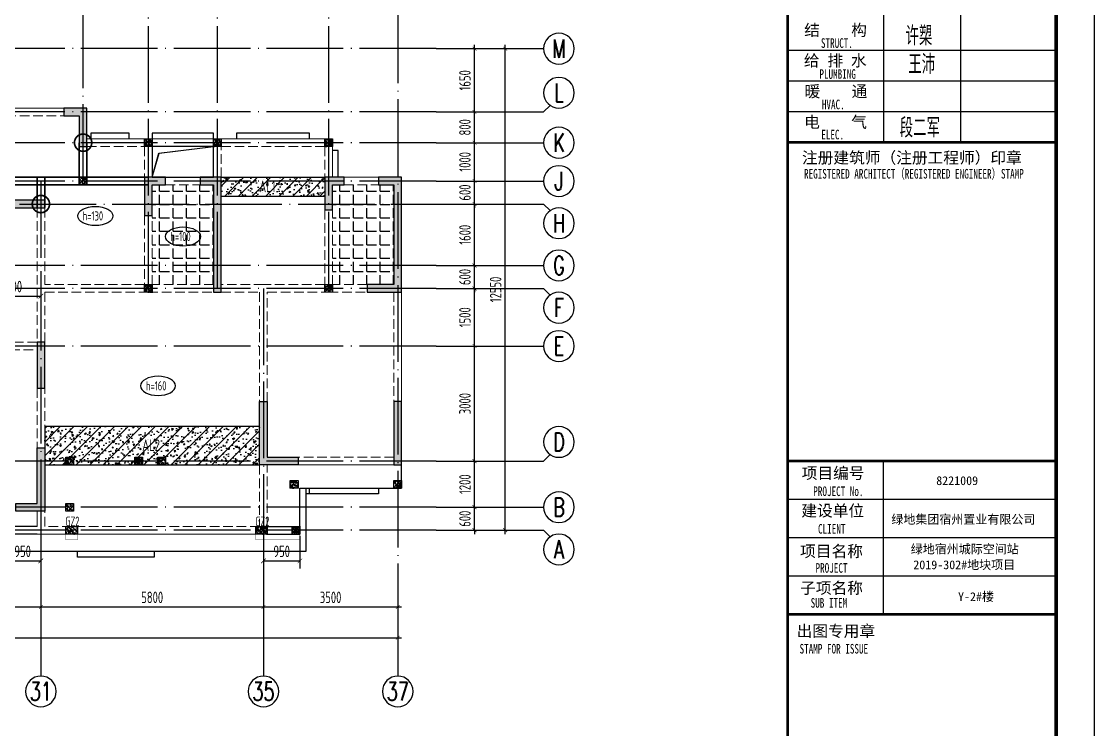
# Model space of a CAD drawing. Extents: x -461650 to 361314, y 245336 to 769729.
# Drawn here: x 28878 to 56842, y 567701 to 586154 of the extents above; entities that cross this region are included whole.
import ezdxf
from ezdxf.enums import TextEntityAlignment as Align

# ---------------------------------------------------------------- set-up
doc = ezdxf.new("R2010")
doc.units = 0
doc.header["$LTSCALE"] = 1000
doc.linetypes.add('DASH', pattern=[0.35, 0.25, -0.1])
doc.linetypes.add('DOTE', pattern=[2.42, 2, -0.2, 0.02, -0.2])
doc.layers.get('0').update_dxf_attribs({"linetype": 'CONTINUOUS'})
doc.layers.get('DEFPOINTS').update_dxf_attribs({"linetype": 'CONTINUOUS'})
for name, color, linetype, lineweight in [('+公共字体', 7, 'CONTINUOUS', 20), ('图框', 9, 'CONTINUOUS', 18), ('图签', 147, 'CONTINUOUS', 18)]:
    doc.layers.add(name, color=color, linetype=linetype, lineweight=lineweight)
for name, color, linetype in [('-TK', 7, 'CONTINUOUS'), ('A-AXIS', 1, 'CONTINUOUS'), ('A-DOTE', 10, 'DOTE'), ('AXIS_NUM', 7, 'CONTINUOUS'), ('BEAM', 4, 'DASH'), ('BEAM_CON', 4, 'CONTINUOUS'), ('ROOF', 183, 'CONTINUOUS'), ('S-B板填充', 251, 'CONTINUOUS'), ('S-B板标注', 3, 'CONTINUOUS'), ('S-B板边线', 2, 'CONTINUOUS'), ('S-C承台编号', 6, 'CONTINUOUS'), ('S-D洞口', 4, 'CONTINUOUS'), ('S-L主梁线', 4, 'DASH'), ('S-Q墙填充', 252, 'CONTINUOUS'), ('S-Q墙实线', 6, 'CONTINUOUS'), ('S-Q墙标注', 3, 'CONTINUOUS'), ('S-Y一般标注', 3, 'CONTINUOUS'), ('S-板正筋', 2, 'CONTINUOUS'), ('S-构造柱', 212, 'CONTINUOUS'), ('S-构造柱编号', 130, 'CONTINUOUS'), ('TEXT', 2, 'CONTINUOUS'), ('图签文字', 4, 'CONTINUOUS'), ('水平筋标注', 7, 'CONTINUOUS'), ('看线', 251, 'CONTINUOUS')]:
    doc.layers.add(name, color=color, linetype=linetype)
doc.layers.add('配箍校核', color=34, linetype='CONTINUOUS', plot=False)
doc.styles.add('TSSD_Axis', font='complex.shx', dxfattribs={"width": 0.7, "bigfont": 'hztxt.shx'})
doc.styles.add('TSSD_DIMENSION', font='Tssdeng.shx', dxfattribs={"width": 0.7, "bigfont": 'tssdchn.shx'})
doc.styles.add('TSSD_REIN', font='tssdeng.shx', dxfattribs={"width": 0.7, "height": 300, "bigfont": 'tssdchn.shx'})
doc.styles.add('宋体', font='', dxfattribs={"height": 50})
doc.styles.add('建筑图签-1', font='simhei.ttf', dxfattribs={"width": 0.7})
doc.styles.add('建筑图签-2', font='TXT.shx', dxfattribs={"width": 0.5, "bigfont": 'HZTXT.shx'})
doc.styles.add('结构文字', font='zstxt.shx', dxfattribs={"width": 0.7, "bigfont": 'zshz.shx'})
doc.styles.get('宋体').set_extended_font_data('SimSun')
doc.dimstyles.new('STRUCK', dxfattribs={"dimtxt": 400, "dimasz": 121, "dimexe": 200, "dimexo": 150, "dimgap": 115, "dimtad": 1, "dimdec": 0, "dimdsep": 46, "dimtxsty": '结构文字', "dimblk": 'ARCHTICK', "dimcen": 400, "dimclrd": 3, "dimclre": 3, "dimclrt": 7, "dimadec": 0, "dimazin": 0, "dimtfac": 1, "dimtdec": 0, "dimtix": 1, "dimtmove": 2, "dimatfit": 3, "dimldrblk": '_DIMX', "dimfxl": 0, "dimtolj": 1, "dimtzin": 0, "dimarcsym": 0})
doc.dimstyles.new('TSSD_100_100', dxfattribs={"dimtxt": 300, "dimasz": 100, "dimexe": 100, "dimexo": 250, "dimgap": 100, "dimtad": 1, "dimdec": 0, "dimzin": 0, "dimdsep": 46, "dimtxsty": 'TSSD_DIMENSION', "dimblk": 'ARCHTICK', "dimcen": 0, "dimdle": 100, "dimclrt": 7, "dimadec": 0, "dimazin": 0, "dimtfac": 1, "dimtdec": 0, "dimtix": 1, "dimtmove": 2, "dimatfit": 3, "dimldrblk": 'ARCHTICK', "dimfxl": 0, "dimtolj": 1, "dimtzin": 0, "dimarcsym": 0})

# ---------------------------------------------------------------- blocks, each defined once
blk = doc.blocks.new('ts_axno')
at = {"color": 0, "linetype": 'ByBlock', "lineweight": -2}
blk.add_circle((0, 0), 0.5, dxfattribs=at)
at = {"color": 0, "linetype": 'ByBlock', "lineweight": -2, "style": 'TSSD_Axis', "width": 0.7}
blk.add_attdef('A', text='', height=0.6, dxfattribs=at).set_placement((0, 0), align=Align.MIDDLE_CENTER)
blk = doc.blocks.new('_ArchTick')
at = {"color": 0, "linetype": 'ByBlock', "const_width": 0.15}
blk.add_lwpolyline([(-0.5, -0.5), (0.5, 0.5)], dxfattribs=at)
blk = doc.blocks.new('*D332')
at = {"layer": 'DEFPOINTS', "color": 0}
for p in [(45300, 3600), (51100, 3600), (51100, 2600)]:
    blk.add_point(p, dxfattribs=at)
at = {"layer": 'S-Y一般标注', "color": 0, "lineweight": -2}
for p, q in [((45300, 3350), (45300, 2500)), ((51100, 3350), (51100, 2500)), ((45200, 2600), (51200, 2600))]:
    blk.add_line(p, q, dxfattribs=at)
at = {"layer": 'S-Y一般标注', "color": 0, "lineweight": -2, "xscale": 100, "yscale": 100, "zscale": 100, "rotation": 180}
blk.add_blockref('_ArchTick', (45300, 2600), dxfattribs=at)
at = {"layer": 'S-Y一般标注', "color": 0, "lineweight": -2, "xscale": 100, "yscale": 100, "zscale": 100}
blk.add_blockref('_ArchTick', (51100, 2600), dxfattribs=at)
at = {"layer": 'S-Y一般标注', "color": 7, "insert": (48200, 2850), "char_height": 300, "attachment_point": 5, "style": 'TSSD_DIMENSION'}
blk.add_mtext('\\A1;5800', dxfattribs=at)
blk = doc.blocks.new('*D333')
at = {"layer": 'DEFPOINTS', "color": 0}
for p in [(51100, 3600), (54600, 3600), (54600, 2600)]:
    blk.add_point(p, dxfattribs=at)
at = {"layer": 'S-Y一般标注', "color": 0, "lineweight": -2}
for p, q in [((51100, 3350), (51100, 2500)), ((54600, 3350), (54600, 2500)), ((51000, 2600), (54700, 2600))]:
    blk.add_line(p, q, dxfattribs=at)
at = {"layer": 'S-Y一般标注', "color": 0, "lineweight": -2, "xscale": 100, "yscale": 100, "zscale": 100, "rotation": 180}
blk.add_blockref('_ArchTick', (51100, 2600), dxfattribs=at)
at = {"layer": 'S-Y一般标注', "color": 0, "lineweight": -2, "xscale": 100, "yscale": 100, "zscale": 100}
blk.add_blockref('_ArchTick', (54600, 2600), dxfattribs=at)
at = {"layer": 'S-Y一般标注', "color": 7, "insert": (52850, 2850), "char_height": 300, "attachment_point": 5, "style": 'TSSD_DIMENSION'}
blk.add_mtext('\\A1;3500', dxfattribs=at)
blk = doc.blocks.new('*D334')
at = {"layer": 'DEFPOINTS', "color": 0}
for p in [(4600, 3600), (54600, 3600), (54600, 1800)]:
    blk.add_point(p, dxfattribs=at)
at = {"layer": 'S-Y一般标注', "color": 0, "lineweight": -2}
for p, q in [((4600, 3350), (4600, 1700)), ((54600, 3350), (54600, 1700)), ((4500, 1800), (54700, 1800))]:
    blk.add_line(p, q, dxfattribs=at)
at = {"layer": 'S-Y一般标注', "color": 0, "lineweight": -2, "xscale": 100, "yscale": 100, "zscale": 100, "rotation": 180}
blk.add_blockref('_ArchTick', (4600, 1800), dxfattribs=at)
at = {"layer": 'S-Y一般标注', "color": 0, "lineweight": -2, "xscale": 100, "yscale": 100, "zscale": 100}
blk.add_blockref('_ArchTick', (54600, 1800), dxfattribs=at)
at = {"layer": 'S-Y一般标注', "color": 7, "insert": (29600, 2050), "char_height": 300, "attachment_point": 5, "style": 'TSSD_DIMENSION'}
blk.add_mtext('\\A1;50000', dxfattribs=at)
blk = doc.blocks.new('*D339')
at = {"layer": 'DEFPOINTS', "color": 0}
for p in [(55600, 5200), (56600, 5200), (55600, 4600)]:
    blk.add_point(p, dxfattribs=at)
at = {"layer": 'S-Y一般标注', "color": 0, "lineweight": -2}
for p, q in [((55850, 5200), (56700, 5200)), ((56600, 5200), (56600, 5300)), ((56600, 4600), (56600, 5200)), ((55850, 4600), (56700, 4600)), ((56600, 4600), (56600, 4500))]:
    blk.add_line(p, q, dxfattribs=at)
at = {"layer": 'S-Y一般标注', "color": 0, "lineweight": -2, "xscale": 100, "yscale": 100, "zscale": 100}
for p, rotation in [((56600, 5200), 270), ((56600, 4600), 90)]:
    blk.add_blockref('_ArchTick', p, dxfattribs=dict(at, rotation=rotation))
at = {"layer": 'S-Y一般标注', "color": 7, "insert": (56350, 4900), "char_height": 300, "attachment_point": 5, "rotation": 90, "style": 'TSSD_DIMENSION'}
blk.add_mtext('\\A1;600', dxfattribs=at)
blk = doc.blocks.new('*D340')
at = {"layer": 'DEFPOINTS', "color": 0}
for p in [(55600, 10900), (56600, 10900), (55600, 9400)]:
    blk.add_point(p, dxfattribs=at)
at = {"layer": 'S-Y一般标注', "color": 0, "lineweight": -2}
for p, q in [((56600, 9300), (56600, 11000)), ((55850, 10900), (56700, 10900)), ((55850, 9400), (56700, 9400))]:
    blk.add_line(p, q, dxfattribs=at)
at = {"layer": 'S-Y一般标注', "color": 0, "lineweight": -2, "xscale": 100, "yscale": 100, "zscale": 100}
for p, rotation in [((56600, 10900), 90), ((56600, 9400), 270)]:
    blk.add_blockref('_ArchTick', p, dxfattribs=dict(at, rotation=rotation))
at = {"layer": 'S-Y一般标注', "color": 7, "insert": (56350, 10150), "char_height": 300, "attachment_point": 5, "rotation": 90, "style": 'TSSD_DIMENSION'}
blk.add_mtext('\\A1;1500', dxfattribs=at)
blk = doc.blocks.new('*D341')
at = {"layer": 'DEFPOINTS', "color": 0}
for p in [(55600, 11500), (56600, 11500), (55600, 10900)]:
    blk.add_point(p, dxfattribs=at)
at = {"layer": 'S-Y一般标注', "color": 0, "lineweight": -2}
for p, q in [((55850, 11500), (56700, 11500)), ((56600, 11500), (56600, 11600)), ((56600, 10900), (56600, 11500)), ((55850, 10900), (56700, 10900)), ((56600, 10900), (56600, 10800))]:
    blk.add_line(p, q, dxfattribs=at)
at = {"layer": 'S-Y一般标注', "color": 0, "lineweight": -2, "xscale": 100, "yscale": 100, "zscale": 100}
for p, rotation in [((56600, 11500), 270), ((56600, 10900), 90)]:
    blk.add_blockref('_ArchTick', p, dxfattribs=dict(at, rotation=rotation))
at = {"layer": 'S-Y一般标注', "color": 7, "insert": (56350, 11200), "char_height": 300, "attachment_point": 5, "rotation": 90, "style": 'TSSD_DIMENSION'}
blk.add_mtext('\\A1;600', dxfattribs=at)
blk = doc.blocks.new('*D342')
at = {"layer": 'DEFPOINTS', "color": 0}
for p in [(55600, 13100), (56600, 13100), (55600, 11500)]:
    blk.add_point(p, dxfattribs=at)
at = {"layer": 'S-Y一般标注', "color": 0, "lineweight": -2}
for p, q in [((56600, 11400), (56600, 13200)), ((55850, 13100), (56700, 13100)), ((55850, 11500), (56700, 11500))]:
    blk.add_line(p, q, dxfattribs=at)
at = {"layer": 'S-Y一般标注', "color": 0, "lineweight": -2, "xscale": 100, "yscale": 100, "zscale": 100}
for p, rotation in [((56600, 13100), 90), ((56600, 11500), 270)]:
    blk.add_blockref('_ArchTick', p, dxfattribs=dict(at, rotation=rotation))
at = {"layer": 'S-Y一般标注', "color": 7, "insert": (56350, 12300), "char_height": 300, "attachment_point": 5, "rotation": 90, "style": 'TSSD_DIMENSION'}
blk.add_mtext('\\A1;1600', dxfattribs=at)
blk = doc.blocks.new('*D343')
at = {"layer": 'DEFPOINTS', "color": 0}
for p in [(55600, 13700), (56600, 13700), (55600, 13100)]:
    blk.add_point(p, dxfattribs=at)
at = {"layer": 'S-Y一般标注', "color": 0, "lineweight": -2}
for p, q in [((56600, 13700), (56600, 13800)), ((55850, 13700), (56700, 13700)), ((56600, 13100), (56600, 13700)), ((55850, 13100), (56700, 13100)), ((56600, 13100), (56600, 13000))]:
    blk.add_line(p, q, dxfattribs=at)
at = {"layer": 'S-Y一般标注', "color": 0, "lineweight": -2, "xscale": 100, "yscale": 100, "zscale": 100}
for p, rotation in [((56600, 13700), 270), ((56600, 13100), 90)]:
    blk.add_blockref('_ArchTick', p, dxfattribs=dict(at, rotation=rotation))
at = {"layer": 'S-Y一般标注', "color": 7, "insert": (56350, 13400), "char_height": 300, "attachment_point": 5, "rotation": 90, "style": 'TSSD_DIMENSION'}
blk.add_mtext('\\A1;600', dxfattribs=at)
blk = doc.blocks.new('*D344')
at = {"layer": 'DEFPOINTS', "color": 0}
for p in [(55600, 14700), (56600, 14700), (55600, 13700)]:
    blk.add_point(p, dxfattribs=at)
at = {"layer": 'S-Y一般标注', "color": 0, "lineweight": -2}
for p, q in [((55850, 14700), (56700, 14700)), ((56600, 13600), (56600, 14800)), ((55850, 13700), (56700, 13700))]:
    blk.add_line(p, q, dxfattribs=at)
at = {"layer": 'S-Y一般标注', "color": 0, "lineweight": -2, "xscale": 100, "yscale": 100, "zscale": 100}
for p, rotation in [((56600, 14700), 90), ((56600, 13700), 270)]:
    blk.add_blockref('_ArchTick', p, dxfattribs=dict(at, rotation=rotation))
at = {"layer": 'S-Y一般标注', "color": 7, "insert": (56350, 14200), "char_height": 300, "attachment_point": 5, "rotation": 90, "style": 'TSSD_DIMENSION'}
blk.add_mtext('\\A1;1000', dxfattribs=at)
blk = doc.blocks.new('*D345')
at = {"layer": 'DEFPOINTS', "color": 0}
for p in [(55600, 17150), (57400, 17150), (55600, 4600)]:
    blk.add_point(p, dxfattribs=at)
at = {"layer": 'S-Y一般标注', "color": 0, "lineweight": -2}
for p, q in [((55850, 17150), (57500, 17150)), ((57400, 4500), (57400, 17250)), ((55850, 4600), (57500, 4600))]:
    blk.add_line(p, q, dxfattribs=at)
at = {"layer": 'S-Y一般标注', "color": 0, "lineweight": -2, "xscale": 100, "yscale": 100, "zscale": 100}
for p, rotation in [((57400, 17150), 90), ((57400, 4600), 270)]:
    blk.add_blockref('_ArchTick', p, dxfattribs=dict(at, rotation=rotation))
at = {"layer": 'S-Y一般标注', "color": 7, "insert": (57150, 10875), "char_height": 300, "attachment_point": 5, "rotation": 90, "style": 'TSSD_DIMENSION'}
blk.add_mtext('\\A1;12550', dxfattribs=at)
blk = doc.blocks.new('*D346')
at = {"layer": 'DEFPOINTS', "color": 0}
for p in [(55600, 15500), (56600, 15500), (55600, 14700)]:
    blk.add_point(p, dxfattribs=at)
at = {"layer": 'S-Y一般标注', "color": 0, "lineweight": -2}
for p, q in [((55850, 15500), (56700, 15500)), ((56600, 14600), (56600, 15600)), ((55850, 14700), (56700, 14700))]:
    blk.add_line(p, q, dxfattribs=at)
at = {"layer": 'S-Y一般标注', "color": 0, "lineweight": -2, "xscale": 100, "yscale": 100, "zscale": 100}
for p, rotation in [((56600, 15500), 90), ((56600, 14700), 270)]:
    blk.add_blockref('_ArchTick', p, dxfattribs=dict(at, rotation=rotation))
at = {"layer": 'S-Y一般标注', "color": 7, "insert": (56350, 15100), "char_height": 300, "attachment_point": 5, "rotation": 90, "style": 'TSSD_DIMENSION'}
blk.add_mtext('\\A1;800', dxfattribs=at)
blk = doc.blocks.new('*D347')
at = {"layer": 'DEFPOINTS', "color": 0}
for p in [(55600, 6400), (56600, 6400), (55600, 5200)]:
    blk.add_point(p, dxfattribs=at)
at = {"layer": 'S-Y一般标注', "color": 0, "lineweight": -2}
for p, q in [((56600, 5100), (56600, 6500)), ((55850, 6400), (56700, 6400)), ((55850, 5200), (56700, 5200))]:
    blk.add_line(p, q, dxfattribs=at)
at = {"layer": 'S-Y一般标注', "color": 0, "lineweight": -2, "xscale": 100, "yscale": 100, "zscale": 100}
for p, rotation in [((56600, 6400), 90), ((56600, 5200), 270)]:
    blk.add_blockref('_ArchTick', p, dxfattribs=dict(at, rotation=rotation))
at = {"layer": 'S-Y一般标注', "color": 7, "insert": (56350, 5800), "char_height": 300, "attachment_point": 5, "rotation": 90, "style": 'TSSD_DIMENSION'}
blk.add_mtext('\\A1;1200', dxfattribs=at)
blk = doc.blocks.new('*D348')
at = {"layer": 'DEFPOINTS', "color": 0}
for p in [(55600, 9400), (56600, 9400), (55600, 6400)]:
    blk.add_point(p, dxfattribs=at)
at = {"layer": 'S-Y一般标注', "color": 0, "lineweight": -2}
for p, q in [((55850, 9400), (56700, 9400)), ((56600, 6300), (56600, 9500)), ((55850, 6400), (56700, 6400))]:
    blk.add_line(p, q, dxfattribs=at)
at = {"layer": 'S-Y一般标注', "color": 0, "lineweight": -2, "xscale": 100, "yscale": 100, "zscale": 100}
for p, rotation in [((56600, 9400), 90), ((56600, 6400), 270)]:
    blk.add_blockref('_ArchTick', p, dxfattribs=dict(at, rotation=rotation))
at = {"layer": 'S-Y一般标注', "color": 7, "insert": (56350, 7900), "char_height": 300, "attachment_point": 5, "rotation": 90, "style": 'TSSD_DIMENSION'}
blk.add_mtext('\\A1;3000', dxfattribs=at)
blk = doc.blocks.new('*D349')
at = {"layer": 'DEFPOINTS', "color": 0}
for p in [(55600, 17150), (56600, 17150), (55600, 15500)]:
    blk.add_point(p, dxfattribs=at)
at = {"layer": 'S-Y一般标注', "color": 0, "lineweight": -2}
for p, q in [((55850, 17150), (56700, 17150)), ((56600, 15400), (56600, 17250)), ((55850, 15500), (56700, 15500))]:
    blk.add_line(p, q, dxfattribs=at)
at = {"layer": 'S-Y一般标注', "color": 0, "lineweight": -2, "xscale": 100, "yscale": 100, "zscale": 100}
for p, rotation in [((56600, 17150), 90), ((56600, 15500), 270)]:
    blk.add_blockref('_ArchTick', p, dxfattribs=dict(at, rotation=rotation))
at = {"layer": 'S-Y一般标注', "color": 7, "insert": (56350, 16325), "char_height": 300, "attachment_point": 5, "rotation": 90, "style": 'TSSD_DIMENSION'}
blk.add_mtext('\\A1;1650', dxfattribs=at)
blk = doc.blocks.new('*D352')
at = {"layer": 'DEFPOINTS', "color": 0}
for p in [(43350, 3600), (45300, 3600), (45300, 2600)]:
    blk.add_point(p, dxfattribs=at)
at = {"layer": 'S-Y一般标注', "color": 0, "lineweight": -2}
for p, q in [((43350, 3350), (43350, 2500)), ((45300, 3350), (45300, 2500)), ((43250, 2600), (45400, 2600))]:
    blk.add_line(p, q, dxfattribs=at)
at = {"layer": 'S-Y一般标注', "color": 0, "lineweight": -2, "xscale": 100, "yscale": 100, "zscale": 100, "rotation": 180}
blk.add_blockref('_ArchTick', (43350, 2600), dxfattribs=at)
at = {"layer": 'S-Y一般标注', "color": 0, "lineweight": -2, "xscale": 100, "yscale": 100, "zscale": 100}
blk.add_blockref('_ArchTick', (45300, 2600), dxfattribs=at)
at = {"layer": 'S-Y一般标注', "color": 7, "insert": (44325, 2850), "char_height": 300, "attachment_point": 5, "style": 'TSSD_DIMENSION'}
blk.add_mtext('\\A1;1950', dxfattribs=at)
blk = doc.blocks.new('20210729.03501652')
at = {"color": 30, "const_width": 8}
for points in [[(41150, 600), (41150, 450), (40850, 450), (40850, 600)], [(46950, 600), (46950, 450), (45800, 450), (45800, 600)]]:
    blk.add_lwpolyline(points, dxfattribs=at)
at = {"layer": '看线', "color": 202, "ltscale": 0.5}
for points in [[(42500, 10900), (42500, 11050), (41500, 11050), (41500, 10900)], [(44700, 10900), (44700, 11050), (43100, 11050), (43100, 10900)], [(47200, 10900), (47200, 11050), (45300, 11050), (45300, 10900)], [(47950, 9900), (47950, 10600), (47800, 10600)], [(49000, 1800), (49000, 1650), (47100, 1650)], [(49000, 1800), (49000, 1650), (47200, 1650), (47200, 1800)], [(43150, 150), (43150, 0), (41150, 0), (41150, 150)]]:
    blk.add_lwpolyline(points, dxfattribs=at)
at = {"layer": '看线', "color": 201}
blk.add_lwpolyline([(47100, 1800), (47100, 150), (26900, 150), (26900, 1650), (24500, 1650)], dxfattribs=at)
blk = doc.blocks.new('20210729.04150611')
at = {"layer": 'S-B板边线'}
for points in [[(15045, -31892), (15045, -31893), (15895, -31893), (15895, -30693), (18545, -30693), (18545, -30093)], [(9045, -31892), (9045, -31892), (2845, -31892)]]:
    blk.add_lwpolyline(points, dxfattribs=at)
blk = doc.blocks.new('20210803.22403995')
at = {"layer": '+公共字体', "color": 2, "const_width": 45}
for points in [[(-822438, -168387, 1), (-822438, -167937, 1), (-822438, -168387, -1)], [(-823538, -169986, 1), (-823538, -169536, 1), (-823538, -169986, -1)]]:
    blk.add_lwpolyline(points, format="xyb", dxfattribs=at)
blk = doc.blocks.new('20210807.15312791')
at = {"layer": 'S-Q墙填充'}
h = blk.add_hatch(color=252, dxfattribs=at)
h.dxf.hatch_style = 1
h.paths.add_polyline_path([(102916, 67940), (102316, 67940), (102316, 67740), (102716, 67740), (102716, 66940), (102916, 66940)])
h = blk.add_hatch(color=252, dxfattribs=at)
h.dxf.hatch_style = 1
h.paths.add_polyline_path([(104416, 66140), (104416, 65140), (104616, 65140), (104616, 65940), (104966, 65940), (104966, 66140)])
h = blk.add_hatch(color=252, dxfattribs=at)
h.dxf.hatch_style = 1
h.paths.add_polyline_path([(106416, 66140), (105866, 66140), (105866, 65940), (106216, 65940), (106216, 63140), (106416, 63140)])
h = blk.add_hatch(color=252, dxfattribs=at)
h.dxf.hatch_style = 1
h.paths.add_polyline_path([(109116, 66140), (109116, 65290), (109316, 65290), (109316, 65940), (109616, 65940), (109616, 66140)])
h = blk.add_hatch(color=252, dxfattribs=at)
h.dxf.hatch_style = 1
h.paths.add_polyline_path([(110916, 63340), (110216, 63340), (110216, 63140), (111116, 63140), (111116, 66140), (110516, 66140), (110516, 65940), (110916, 65940)])
h = blk.add_hatch(color=252, dxfattribs=at)
h.dxf.hatch_style = 1
h.paths.add_polyline_path([(100016, 65540), (100016, 65840), (99816, 65840), (99816, 65340), (100216, 65340), (101816, 65340), (101816, 65540), (100216, 65540)])
h = blk.add_hatch(color=252, dxfattribs=at)
h.dxf.hatch_style = 1
h.paths.add_polyline_path([(101816, 60640), (101816, 61840), (101616, 61840), (101616, 60640)])
h = blk.add_hatch(color=252, dxfattribs=at)
h.dxf.hatch_style = 1
h.paths.add_polyline_path([(107416, 60290), (107616, 60290), (107616, 58840), (108316, 58840), (108416, 58840), (108416, 58640), (108316, 58640), (107416, 58640)])
h = blk.add_hatch(color=252, dxfattribs=at)
h.dxf.hatch_style = 1
h.paths.add_polyline_path([(111116, 58640), (111116, 60290), (110916, 60290), (110916, 58640)])
h = blk.add_hatch(color=252, dxfattribs=at)
h.dxf.hatch_style = 1
h.paths.add_polyline_path([(101816, 57440), (101066, 57440), (101066, 57640), (101616, 57640), (101616, 58740), (101616, 59090), (101816, 59090), (101816, 58740)])
at = {"layer": 'BEAM_CON'}
for p, q in [((101616, 57040), (100766, 57040)), ((101616, 56840), (100766, 56840)), ((107616, 57040), (108466, 57040)), ((107616, 56840), (108466, 56840)), ((108466, 57040), (108466, 56840))]:
    blk.add_line(p, q, dxfattribs=at)
at = {"layer": 'S-D洞口', "color": 5}
blk.add_lwpolyline([(104616, 66140), (106216, 66140), (106216, 66940), (104616, 66940), (104616, 66140), (104793, 66762), (106216, 66940)], dxfattribs=at)
at = {"layer": 'S-L主梁线', "linetype": 'DASH', "lineweight": 18}
for p, q in [((100815, 67740), (102316, 67740)), ((102916, 66940), (104416, 66940)), ((104416, 66940), (104416, 66140)), ((106416, 66940), (109116, 66940)), ((106416, 66140), (106416, 66940)), ((109116, 66940), (109116, 66140)), ((104966, 65940), (105866, 65940)), ((109616, 65940), (110516, 65940)), ((101616, 65340), (101616, 63240)), ((101816, 63340), (101816, 65340)), ((109116, 65290), (109116, 63340)), ((109316, 63340), (109316, 65290)), ((104416, 65140), (104416, 63340)), ((104616, 63340), (104616, 65140)), ((101616, 63240), (101616, 61840)), ((104416, 63340), (101816, 63340)), ((106216, 63340), (104616, 63340)), ((107516, 63340), (106416, 63340)), ((109116, 63340), (107516, 63340)), ((110216, 63340), (109316, 63340)), ((101816, 63140), (104516, 63140)), ((101816, 61840), (101816, 63140)), ((104516, 63140), (106216, 63140)), ((106416, 63140), (107416, 63140)), ((107416, 63140), (107416, 60290)), ((107616, 63140), (109216, 63140)), ((107616, 60290), (107616, 63140)), ((109216, 63140), (110216, 63140)), ((110916, 63140), (110916, 60290)), ((101616, 61840), (99866, 61840)), ((99866, 61640), (101616, 61640)), ((101616, 60640), (101616, 59090)), ((101816, 59090), (101816, 60640)), ((110916, 58840), (108416, 58840)), ((107416, 58640), (107416, 57040)), ((107616, 57040), (107616, 58640)), ((101816, 57040), (101816, 57440)), ((107416, 57040), (101816, 57040))]:
    blk.add_line(p, q, dxfattribs=at)
at = {"layer": 'S-L主梁线', "linetype": 'ByBlock', "lineweight": 18}
for p, q in [((102316, 67940), (100816, 67940)), ((104516, 67140), (102916, 67140)), ((106316, 67140), (104516, 67140)), ((109316, 67140), (106316, 67140)), ((109316, 66140), (109316, 67140)), ((104616, 66940), (106216, 66940)), ((104616, 66140), (104616, 66940)), ((106216, 66940), (106216, 66140)), ((105866, 66140), (104966, 66140)), ((110516, 66140), (109616, 66140)), ((111116, 60290), (111116, 63140)), ((108416, 58640), (110916, 58640)), ((101616, 57440), (101616, 57040)), ((101616, 56840), (107616, 56840))]:
    blk.add_line(p, q, dxfattribs=at)
at = {"layer": 'S-Q墙实线'}
for points in [[(102916, 67940), (102316, 67940), (102316, 67740), (102716, 67740), (102716, 66940), (102916, 66940)], [(104416, 66140), (104416, 65140), (104616, 65140), (104616, 65940), (104966, 65940), (104966, 66140)], [(106416, 66140), (105866, 66140), (105866, 65940), (106216, 65940), (106216, 63140), (106416, 63140)], [(109116, 66140), (109116, 65290), (109316, 65290), (109316, 65940), (109616, 65940), (109616, 66140)], [(110916, 63340), (110216, 63340), (110216, 63140), (111116, 63140), (111116, 66140), (110516, 66140), (110516, 65940), (110916, 65940)], [(100016, 65540), (100016, 65840), (99816, 65840), (99816, 65340), (100216, 65340), (101816, 65340), (101816, 65540), (100216, 65540)], [(101816, 60640), (101816, 61840), (101616, 61840), (101616, 60640)], [(111116, 58640), (111116, 60290), (110916, 60290), (110916, 58640)], [(101816, 57440), (101066, 57440), (101066, 57640), (101616, 57640), (101616, 58740), (101616, 59090), (101816, 59090), (101816, 58740)]]:
    blk.add_lwpolyline(points, close=True, dxfattribs=at)
blk.add_lwpolyline([(108316, 58840), (108416, 58840), (108416, 58640), (108316, 58640), (107416, 58640), (107416, 60290), (107616, 60290), (107616, 58840), (108316, 58840)], dxfattribs=at)
blk = doc.blocks.new('20210730.02141516')
at = {"layer": 'S-构造柱'}
h = blk.add_hatch(dxfattribs=at)
h.set_pattern_fill('ARMORED', color=256, scale=15, angle=-90, style=0)
h.set_pattern_definition([(320, (-154189.41, 3278673.45), (-9.4128202, -107.5890274), [11.25, -123.75]), (265, (-154189.41, 3278673.45), (112.82882, 20.8127), [9, -99]), (10.4514, (-154190.19, 3278664.49), (103.4159313, -86.7764073), [9.5610285, -105.1713168]), (316.1842, (-154159.41, 3278673.45), (-24.827852, -160.0861573), [16.875, -185.625]), (6.6356, (-154161.48, 3278660.11), (146.117681, -140.199406), [14.341543, -157.75695]), (261.1842, (-154159.41, 3278673.45), (146.11779, -140.199292), [13.5, -148.5]), (291, (-154166.91, 3278658.45), (-60.3928336, -89.5360578), [11.25, -123.75]), (236, (-154166.91, 3278658.45), (108.7725068, -36.4972998), [9, -99]), (341.4514, (-154171.94, 3278650.99), (48.3795745, -126.0333943), [9.5610285, -105.1713168]), (307.5, (-154189.41, 3278673.454), (49.93407807, -1.8239783), [0, -97.8, 0, -100.5, 0, -99.375]), (277.5, (-154189.41, 3278673.454), (59.1617568, -39.4604306), [0, -57.3, 0, -95.55, 0, -37.875]), (237.5, (-154189.41, 3278706.904), (-3.38323076, -80.07336543), [0, -37.5, 0, -117, 0, -155.25]), (227.5, (-154189.41, 3278721.904), (15.0157473, -87.4779254), [0, -48.75, 0, -77.7, 0, -110.25]), (315, (-154189.41, 3278673.454), (53.0330086, 53.0330086), [])])
h.paths.add_polyline_path([(200, 200), (200, 0), (0, 0), (0, 200)])
blk.add_lwpolyline([(200, 200), (200, 0), (0, 0), (0, 200)], close=True, dxfattribs=at)
blk = doc.blocks.new('20210809.18224761')
at = {"layer": 'S-构造柱'}
h = blk.add_hatch(dxfattribs=at)
h.set_pattern_fill('ARMORED', color=256, scale=15, angle=-90, style=0)
h.set_pattern_definition([(320, (-154189.41, 3278673.45), (-9.4128202, -107.5890274), [11.25, -123.75]), (265, (-154189.41, 3278673.45), (112.82882, 20.8127), [9, -99]), (10.4514, (-154190.19, 3278664.49), (103.4159313, -86.7764073), [9.5610285, -105.1713168]), (316.1842, (-154159.41, 3278673.45), (-24.827852, -160.0861573), [16.875, -185.625]), (6.6356, (-154161.48, 3278660.11), (146.117681, -140.199406), [14.341543, -157.75695]), (261.1842, (-154159.41, 3278673.45), (146.11779, -140.199292), [13.5, -148.5]), (291, (-154166.91, 3278658.45), (-60.3928336, -89.5360578), [11.25, -123.75]), (236, (-154166.91, 3278658.45), (108.7725068, -36.4972998), [9, -99]), (341.4514, (-154171.94, 3278650.99), (48.3795745, -126.0333943), [9.5610285, -105.1713168]), (307.5, (-154189.41, 3278673.454), (49.93407807, -1.8239783), [0, -97.8, 0, -100.5, 0, -99.375]), (277.5, (-154189.41, 3278673.454), (59.1617568, -39.4604306), [0, -57.3, 0, -95.55, 0, -37.875]), (237.5, (-154189.41, 3278706.904), (-3.38323076, -80.07336543), [0, -37.5, 0, -117, 0, -155.25]), (227.5, (-154189.41, 3278721.904), (15.0157473, -87.4779254), [0, -48.75, 0, -77.7, 0, -110.25]), (315, (-154189.41, 3278673.454), (53.0330086, 53.0330086), [])])
h.paths.add_polyline_path([(300, 200), (300, 0), (0, 0), (0, 200)])
blk.add_lwpolyline([(300, 200), (300, 0), (0, 0), (0, 200)], close=True, dxfattribs=at)
blk = doc.blocks.new('20210809.18235135')
at = {"layer": '配箍校核'}
blk.add_blockref('20210809.18224761', (12, 0), dxfattribs=at)
at = {"layer": 'S-构造柱编号', "color": 2, "linetype": 'ByBlock', "style": 'TSSD_REIN', "width": 0.65}
blk.add_text('GZ2', height=250, dxfattribs=at).set_placement((0, 206, 0))
blk = doc.blocks.new('20210809.18285270')
at = {"layer": 'ROOF', "rotation": 359.9999999538236}
for p in [(43500, 10100), (45300, 10100), (48200, 10100), (41800, 9100), (43500, 6300), (48200, 6300), (47300, 1200), (50000, 1200), (41450, 600), (47350, 0)]:
    blk.add_blockref('20210730.02141516', p, dxfattribs=at)
at = {"layer": 'ROOF'}
for p in [(41450, 1800), (43250, 1800), (43850, 1800)]:
    blk.add_blockref('20210730.02141516', p, dxfattribs=at)
at = {"layer": '配箍校核'}
for p in [(41438, 0), (46388, 0)]:
    blk.add_blockref('20210809.18235135', p, dxfattribs=at)
blk = doc.blocks.new('*D422')
at = {"layer": 'DEFPOINTS', "color": 0}
for p in [(-168259, -11759), (-167309, -11759), (-167309, -12559)]:
    blk.add_point(p, dxfattribs=at)
at = {"layer": 'S-Q墙标注', "color": 3, "lineweight": -2}
for p, q in [((-168259, -11909), (-168259, -12759)), ((-167309, -11909), (-167309, -12759)), ((-168259, -12559), (-167309, -12559))]:
    blk.add_line(p, q, dxfattribs=at)
at = {"layer": 'S-Q墙标注', "color": 3, "lineweight": -2, "xscale": 121, "yscale": 121, "zscale": 121, "rotation": 180}
blk.add_blockref('_ArchTick', (-168259, -12559), dxfattribs=at)
at = {"layer": 'S-Q墙标注', "color": 3, "lineweight": -2, "xscale": 121, "yscale": 121, "zscale": 121}
blk.add_blockref('_ArchTick', (-167309, -12559), dxfattribs=at)
at = {"layer": 'S-Q墙标注', "color": 7, "insert": (-167784, -12309), "char_height": 300, "attachment_point": 5, "style": 'TSSD_REIN'}
blk.add_mtext('\\A1;950', dxfattribs=at)
blk = doc.blocks.new('_DIMX')
blk.add_line((-150, 0), (150, 0))
at = {"const_width": 50}
blk.add_lwpolyline([(-70, -70), (70, 70)], dxfattribs=at)
blk = doc.blocks.new('*D423')
at = {"layer": 'DEFPOINTS', "color": 0}
for p in [(-175009, -11759), (-174059, -11759), (-174059, -12559)]:
    blk.add_point(p, dxfattribs=at)
at = {"layer": 'S-Q墙标注', "color": 3, "lineweight": -2}
for p, q in [((-175009, -11909), (-175009, -12759)), ((-174059, -11909), (-174059, -12759)), ((-175009, -12559), (-174059, -12559))]:
    blk.add_line(p, q, dxfattribs=at)
at = {"layer": 'S-Q墙标注', "color": 3, "lineweight": -2, "xscale": 121, "yscale": 121, "zscale": 121, "rotation": 180}
blk.add_blockref('_ArchTick', (-175009, -12559), dxfattribs=at)
at = {"layer": 'S-Q墙标注', "color": 3, "lineweight": -2, "xscale": 121, "yscale": 121, "zscale": 121}
blk.add_blockref('_ArchTick', (-174059, -12559), dxfattribs=at)
at = {"layer": 'S-Q墙标注', "color": 7, "insert": (-174534, -12309), "char_height": 300, "attachment_point": 5, "style": 'TSSD_REIN'}
blk.add_mtext('\\A1;950', dxfattribs=at)
blk = doc.blocks.new('*D430')
at = {"layer": 'DEFPOINTS', "color": 0}
for p in [(-175559, -4859), (-174059, -4859), (-174059, -5659)]:
    blk.add_point(p, dxfattribs=at)
at = {"layer": 'S-Q墙标注', "color": 3, "lineweight": -2}
for p, q in [((-175559, -5009), (-175559, -5859)), ((-174059, -5009), (-174059, -5859)), ((-175559, -5659), (-174059, -5659))]:
    blk.add_line(p, q, dxfattribs=at)
at = {"layer": 'S-Q墙标注', "color": 3, "lineweight": -2, "xscale": 121, "yscale": 121, "zscale": 121, "rotation": 180}
blk.add_blockref('_ArchTick', (-175559, -5659), dxfattribs=at)
at = {"layer": 'S-Q墙标注', "color": 3, "lineweight": -2, "xscale": 121, "yscale": 121, "zscale": 121}
blk.add_blockref('_ArchTick', (-174059, -5659), dxfattribs=at)
at = {"layer": 'S-Q墙标注', "color": 7, "insert": (-174809, -5409), "char_height": 300, "attachment_point": 5, "style": 'TSSD_REIN'}
blk.add_mtext('\\A1;1500', dxfattribs=at)
blk = doc.blocks.new('A1')
blk.add_lwpolyline([(0, 59400), (0, 0), (84100, 0), (84100, 59400)], close=True)
at = {"const_width": 100}
blk.add_lwpolyline([(2500, 58400), (2500, 1000), (83100, 1000), (83100, 58400)], close=True, dxfattribs=at)
at = {"layer": '图框'}
for points, const_width in [([(76100, 1000), (76100, 58400)], 70), ([(78608, 48400), (78608, 44400)], 35), ([(80608, 48400), (80608, 44400)], 35), ([(76108, 46800), (83108, 46800)], 35), ([(76108, 46000), (83108, 46000)], 35), ([(76108, 45200), (83108, 45200)], 35), ([(76108, 44400), (83108, 44400)], 70), ([(76100, 36100), (83100, 36100)], 70), ([(76100, 36100), (83100, 36100)], 70), ([(78600, 32100), (78600, 36100)], 35), ([(76100, 35100), (83100, 35100)], 35), ([(76100, 34100), (83100, 34100)], 35), ([(76100, 33100), (83100, 33100)], 35), ([(83100, 32100), (76100, 32100)], 70)]:
    blk.add_lwpolyline(points, dxfattribs=dict(at, const_width=const_width))
at = {"layer": '图框', "style": '建筑图签-1', "width": 0.7}
for s, p in [('STRUCT.', (76970, 46865)), ('PLUMBING', (76929, 46058)), ('HVAC.', (76994, 45265)), ('ELEC.', (76978, 44480)), ('REGISTERED ARCHITECT（REGISTERED ENGINEER）STAMP', (76529, 43459)), ('PROJECT No.', (76770, 35185, -1799)), ('CLIENT', (76894, 34206)), ('PROJECT', (76829, 33187)), ('SUB ITEM', (76702, 32276)), ('STAMP FOR ISSUE', (76413, 31081))]:
    blk.add_text(s, height=250, dxfattribs=at).set_placement(p)
at = {"layer": '图签', "color": 2, "style": '宋体'}
for s, height, p in [('8221009', 229.3, (79974, 35472)), ('绿地集团宿州置业有限公司', 229.34, (78805, 34462)), ('绿地宿州城际空间站', 229.3, (79310, 33688)), ('2019-302#地块项目', 229.34, (79377, 33279)), ('Y-2#楼', 229.3, (80543, 32448))]:
    blk.add_text(s, height=height, dxfattribs=at).set_placement(p)
at = {"layer": '图签文字', "color": 7, "style": '建筑图签-1'}
for s, p in [('结    构', (76534, 47179)), ('给 排 水', (76525, 46385)), ('暖    通', (76543, 45582)), ('电    气', (76533, 44782)), ('注册建筑师（注册工程师）印章', (76475, 43854)), ('项目编号', (76468, 35632)), ('建设单位', (76460, 34655)), ('项目名称', (76427, 33597)), ('子项名称', (76427, 32640)), ('出图专用章', (76336, 31518))]:
    blk.add_text(s, height=300, dxfattribs=at).set_placement(p)
at = {"layer": '图签文字', "color": 1, "style": '建筑图签-2', "width": 0.7}
for s, p in [('许槊', (79175, 46928)), ('王沛', (79246, 46187)), ('段二军', (79021, 44532))]:
    blk.add_text(s, height=500, dxfattribs=at).set_placement(p)
blk = doc.blocks.new('20210726.16395156')
at = {"layer": 'A-AXIS'}
for p, q in [((55600, 17150), (58400, 17150)), ((58400, 15500), (58571.6, 15671.7)), ((55600, 15500), (58400, 15500)), ((55600, 14700), (58400, 14700)), ((55600, 13700), (58400, 13700)), ((55600, 13100.3), (58400, 13100.3)), ((58400, 13100.3), (58571.6, 12928.7)), ((55600, 11500), (58400, 11500)), ((55600, 10900), (58400, 10900)), ((58400, 10900), (58571.6, 10728.4)), ((55600, 9400), (58400, 9400)), ((58400, 6400), (58571.6, 6571.7)), ((55600, 6400), (58400, 6400)), ((55600, 5200), (58400, 5200)), ((55600, 4600), (58400, 4600)), ((58400, 4600), (58571.6, 4428.4)), ((45300, 3600), (45300, 800)), ((51100, 3600), (51100, 800)), ((54600, 3600), (54600, 800))]:
    blk.add_line(p, q, dxfattribs=at)
at = {"layer": 'A-DOTE'}
for p, q in [((46400, 13700), (46400, 18249.9)), ((48100, 10900), (48100, 18249.9)), ((49900, 10900), (49900, 18249.9)), ((52800, 10900), (52800, 18249.9)), ((54600, 18249.9), (54600, 3600)), ((55600, 17150), (3600, 17150)), ((55600, 15500), (3600, 15500)), ((55600, 14700), (3600, 14700)), ((55600, 13700), (3600, 13700)), ((45299.8, 13700), (45300, 3600)), ((3600, 13100.3), (55600, 13100.3)), ((55600, 11500), (3600, 11500)), ((55600, 10900), (3600, 10900)), ((51100, 10900), (51100, 3600)), ((55600, 9400), (3600, 9400)), ((55600, 6400), (3600, 6400)), ((55600, 5200), (3600, 5200)), ((55600, 4600), (3600, 4600))]:
    blk.add_line(p, q, dxfattribs=at)
at = {"layer": 'A-AXIS'}
ref = blk.add_blockref('ts_axno', (58800, 17150), dxfattribs=dict(at, xscale=-800, yscale=800, zscale=800))
ref.add_attrib('G', 'M', dxfattribs={"layer": 'AXIS_NUM', "height": 480, "style": 'TSSD_Axis', "width": 0.7}).set_placement((58800, 17150), align=Align.MIDDLE_CENTER)
ref = blk.add_blockref('ts_axno', (58800, 16000), dxfattribs=dict(at, xscale=-800, yscale=800, zscale=800))
ref.add_attrib('G', 'L', dxfattribs={"layer": 'AXIS_NUM', "height": 480, "style": 'TSSD_Axis', "width": 0.7}).set_placement((58800, 16000), align=Align.MIDDLE_CENTER)
ref = blk.add_blockref('ts_axno', (58800, 14700), dxfattribs=dict(at, xscale=-800, yscale=800, zscale=800))
ref.add_attrib('G', 'K', dxfattribs={"layer": 'AXIS_NUM', "height": 480, "style": 'TSSD_Axis', "width": 0.7}).set_placement((58800, 14700), align=Align.MIDDLE_CENTER)
ref = blk.add_blockref('ts_axno', (58800, 13700), dxfattribs=dict(at, xscale=-800, yscale=800, zscale=800))
ref.add_attrib('G', 'J', dxfattribs={"layer": 'AXIS_NUM', "height": 480, "style": 'TSSD_Axis', "width": 0.7}).set_placement((58800, 13700), align=Align.MIDDLE_CENTER)
ref = blk.add_blockref('ts_axno', (58800, 12600.3), dxfattribs=dict(at, xscale=-800, yscale=800, zscale=800))
ref.add_attrib('C', 'H', dxfattribs={"layer": 'AXIS_NUM', "height": 480, "style": 'TSSD_Axis', "width": 0.7}).set_placement((58800, 12600.3), align=Align.MIDDLE_CENTER)
ref = blk.add_blockref('ts_axno', (58800, 11500), dxfattribs=dict(at, xscale=-800, yscale=800, zscale=800))
ref.add_attrib('D', 'G', dxfattribs={"layer": 'AXIS_NUM', "height": 480, "style": 'TSSD_Axis', "width": 0.7}).set_placement((58800, 11500), align=Align.MIDDLE_CENTER)
ref = blk.add_blockref('ts_axno', (58800, 10400), dxfattribs=dict(at, xscale=-800, yscale=800, zscale=800))
ref.add_attrib('C', 'F', dxfattribs={"layer": 'AXIS_NUM', "height": 480, "style": 'TSSD_Axis', "width": 0.7}).set_placement((58800, 10400), align=Align.MIDDLE_CENTER)
ref = blk.add_blockref('ts_axno', (58800, 9400), dxfattribs=dict(at, xscale=-800, yscale=800, zscale=800))
ref.add_attrib('B', 'E', dxfattribs={"layer": 'AXIS_NUM', "height": 480, "style": 'TSSD_Axis', "width": 0.7}).set_placement((58800, 9400), align=Align.MIDDLE_CENTER)
ref = blk.add_blockref('ts_axno', (58800, 6900), dxfattribs=dict(at, xscale=-800, yscale=800, zscale=800, rotation=180))
ref.add_attrib('C', 'D', dxfattribs={"layer": 'AXIS_NUM', "height": 480, "style": 'TSSD_Axis', "width": 0.7}).set_placement((58800, 6900), align=Align.MIDDLE_CENTER)
ref = blk.add_blockref('ts_axno', (58800, 5200), dxfattribs=dict(at, xscale=-800, yscale=800, zscale=800))
ref.add_attrib('A', 'B', dxfattribs={"layer": 'AXIS_NUM', "height": 480, "style": 'TSSD_Axis', "width": 0.7}).set_placement((58800, 5200), align=Align.MIDDLE_CENTER)
ref = blk.add_blockref('ts_axno', (58800, 4100), dxfattribs=dict(at, xscale=-800, yscale=800, zscale=800))
ref.add_attrib('F', 'A', dxfattribs={"layer": 'AXIS_NUM', "height": 480, "style": 'TSSD_Axis', "width": 0.7}).set_placement((58800, 4100), align=Align.MIDDLE_CENTER)
ref = blk.add_blockref('ts_axno', (45300, 400), dxfattribs=dict(at, xscale=-800, yscale=800, zscale=800, rotation=180))
ref.add_attrib('19', '31', dxfattribs={"layer": 'AXIS_NUM', "height": 480, "style": 'TSSD_Axis', "width": 0.7}).set_placement((45300, 400), align=Align.MIDDLE_CENTER)
ref = blk.add_blockref('ts_axno', (51100, 400), dxfattribs=dict(at, xscale=-800, yscale=800, zscale=800, rotation=180))
ref.add_attrib('22', '35', dxfattribs={"layer": 'AXIS_NUM', "height": 480, "style": 'TSSD_Axis', "width": 0.7}).set_placement((51100, 400), align=Align.MIDDLE_CENTER)
ref = blk.add_blockref('ts_axno', (54600, 400), dxfattribs=dict(at, xscale=-800, yscale=800, zscale=800, rotation=180))
ref.add_attrib('23', '37', dxfattribs={"layer": 'AXIS_NUM', "height": 480, "style": 'TSSD_Axis', "width": 0.7}).set_placement((54600, 400), align=Align.MIDDLE_CENTER)
at = {"layer": 'S-Y一般标注'}
for base, p1, p2, picture, middle in [((57400, 17150), (55600, 4600), (55600, 17150), '*D345', (57150, 10875)), ((56600, 17150), (55600, 15500), (55600, 17150), '*D349', (56350, 16325)), ((56600, 15500), (55600, 14700), (55600, 15500), '*D346', (56350, 15100)), ((56600, 14700), (55600, 13700), (55600, 14700), '*D344', (56350, 14200)), ((56600, 13700), (55600, 13100.3), (55600, 13700), '*D343', (56350, 13400.2)), ((56600, 13100.3), (55600, 11500), (55600, 13100.3), '*D342', (56350, 12300.2)), ((56600, 11500), (55600, 10900), (55600, 11500), '*D341', (56350, 11200)), ((56600, 10900), (55600, 9400), (55600, 10900), '*D340', (56350, 10150)), ((56600, 9400), (55600, 6400), (55600, 9400), '*D348', (56350, 7900)), ((56600, 6400), (55600, 5200), (55600, 6400), '*D347', (56350, 5800)), ((56600, 5200), (55600, 4600), (55600, 5200), '*D339', (56350, 4900))]:
    dim = blk.add_linear_dim(base=base, p1=p1, p2=p2, angle=90, dimstyle='TSSD_100_100', dxfattribs=at)
    dim.commit()
    dim.dimension.update_dxf_attribs({"geometry": picture, "text_midpoint": middle})
for base, p1, p2, picture, middle in [((54600, 1800), (4600, 3600), (54600, 3600), '*D334', (29600, 2050)), ((45300, 2600.1), (43350, 3600.1), (45300, 3600.1), '*D352', (44325, 2850.1)), ((51100, 2600), (45300, 3600), (51100, 3600), '*D332', (48200, 2850)), ((54600, 2600), (51100, 3600), (54600, 3600), '*D333', (52850, 2850))]:
    dim = blk.add_linear_dim(base=base, p1=p1, p2=p2, dimstyle='TSSD_100_100', dxfattribs=at)
    dim.commit()
    dim.dimension.update_dxf_attribs({"geometry": picture, "text_midpoint": middle})
blk = doc.blocks.new('20210810.19092027')
at = {"layer": 'S-Q墙标注'}
for base, p1, p2, picture, middle in [((125917.7, 61274), (124417.8, 62074), (125917.7, 62074), '*D430', (125167.7, 61524)), ((125917.8, 54374), (124967.8, 55174), (125917.8, 55174), '*D423', (125442.8, 54624)), ((132667.8, 54374), (131717.8, 55174), (132667.8, 55174.1), '*D422', (132192.8, 54624))]:
    dim = blk.add_linear_dim(base=base, p1=p1, p2=p2, dimstyle='STRUCK', override={"dimtxt": 300, "dimgap": 100, "dimtxsty": 'TSSD_REIN'}, dxfattribs=at)
    dim.commit()
    dim.dimension.update_dxf_attribs({"geometry": picture, "text_midpoint": middle, "insert": (299976.5, 66933)})

msp = doc.modelspace()

# ---------------------------------------------------------------- hatches: boundary and pattern name
at = {"layer": 'BEAM', "linetype": 'ByBlock'}
h = msp.add_hatch(dxfattribs=at)
h.set_pattern_fill('ARMORED', color=252, scale=50, angle=180, style=0)
h.set_pattern_definition([(230, (-183686.95, 2496016.56), (-358.63009, 31.376067), [37.5, -412.5]), (175, (-183686.95, 2496016.56), (69.37567, -376.09607), [30, -330]), (280.4514, (-183716.83, 2496019.18), (-289.25469, -344.71977), [31.870095, -350.571056]), (226.1842, (-183686.95, 2495916.56), (-533.62052, 82.75951), [56.25, -618.75]), (276.6356, (-183731.4, 2495923.46), (-467.33135, -487.05894), [47.80514, -525.8565]), (171.1842, (-183686.95, 2495916.56), (-467.33097, -487.0593), [45, -495]), (201, (-183736.95, 2495941.56), (-298.453526, 201.309445), [37.5, -412.5]), (146, (-183736.95, 2495941.56), (-121.657666, -362.57502), [30, -330]), (251.4514, (-183761.82, 2495958.34), (-420.111314, -161.26525), [31.870095, -350.571056]), (217.5, (-183686.95, 2496016.56), (-6.079928, -166.446927), [0, -326, 0, -335, 0, -331.25]), (187.5, (-183686.95, 2496016.56), (-131.534769, -197.205856), [0, -191, 0, -318.5, 0, -126.25]), (147.5, (-183575.45, 2496016.56), (-266.911218, 11.277436), [0, -125, 0, -390, 0, -517.5]), (137.5, (-183525.45, 2496016.56), (-291.593085, -50.05249), [0, -162.5, 0, -259, 0, -367.5]), (225, (-183686.95, 2496016.56), (176.776695, -176.776695), [])])
h.paths.add_polyline_path([(36784.18, 581595.26), (34084.18, 581595.26), (34084.18, 582095.26), (36784.18, 582095.26)])
h = msp.add_hatch(dxfattribs=at)
h.set_pattern_fill('ARMORED', color=252, scale=50, angle=180, style=0)
h.set_pattern_definition([(230, (-225386.93, 2489016.54), (-358.63009, 31.376067), [37.5, -412.5]), (175, (-225386.93, 2489016.54), (69.37567, -376.09607), [30, -330]), (280.4514, (-225416.8, 2489019.15), (-289.25469, -344.71977), [31.870095, -350.571056]), (226.1842, (-225386.93, 2488916.54), (-533.62052, 82.75951), [56.25, -618.75]), (276.6356, (-225431.4, 2488923.43), (-467.33135, -487.05894), [47.80514, -525.8565]), (171.1842, (-225386.9, 2488916.54), (-467.33097, -487.0593), [45, -495]), (201, (-225436.93, 2488941.54), (-298.453526, 201.309445), [37.5, -412.5]), (146, (-225436.93, 2488941.54), (-121.657666, -362.57502), [30, -330]), (251.4514, (-225461.8, 2488958.3), (-420.111314, -161.26525), [31.870095, -350.571056]), (217.5, (-225386.93, 2489016.54), (-6.079928, -166.446927), [0, -326, 0, -335, 0, -331.25]), (187.5, (-225386.93, 2489016.54), (-131.534769, -197.205856), [0, -191, 0, -318.5, 0, -126.25]), (147.5, (-225275.43, 2489016.54), (-266.911218, 11.277436), [0, -125, 0, -390, 0, -517.5]), (137.5, (-225225.43, 2489016.54), (-291.593085, -50.05249), [0, -162.5, 0, -259, 0, -367.5]), (225, (-225386.93, 2489016.54), (176.776695, -176.776695), [])])
h.paths.add_polyline_path([(29484.18, 574595.23), (35084.18, 574595.23), (35084.18, 575595.23), (29484.18, 575595.23)])
at = {"layer": 'S-B板填充'}
h = msp.add_hatch(dxfattribs=at)
h.set_pattern_fill('ANGLE', color=252, scale=50, style=0)
h.set_pattern_definition([(0, (129918.13, 433651.37), (0, 349.25), [254, -95.25]), (90, (129918.13, 433651.37), (-349.25, 2e-14), [254, -95.25])])
h.paths.add_polyline_path([(32284.19, 581895.23), (33884.2, 581895.23), (33884.2, 579295.24), (32284.19, 579295.24)])
h = msp.add_hatch(dxfattribs=at)
h.set_pattern_fill('ANGLE', color=252, scale=50, style=0)
h.set_pattern_definition([(0, (134618.12, 433651.37), (0, 349.25), [254, -95.25]), (90, (134618.12, 433651.37), (-349.25, 2e-14), [254, -95.25])])
h.paths.add_polyline_path([(36984.18, 581895.23), (38584.2, 581895.23), (38584.2, 579295.24), (36984.18, 579295.24)])

# ---------------------------------------------------------------- linework, layer by layer
at = {"layer": 'BEAM', "linetype": 'ByBlock'}
for points in [[(36784.18, 581595.26), (34084.18, 581595.26), (34084.18, 582095.26), (36784.18, 582095.26)], [(29484.18, 574595.23), (35084.18, 574595.23), (35084.18, 575595.23), (29484.18, 575595.23)]]:
    msp.add_lwpolyline(points, close=True, dxfattribs=at)
at = {"layer": 'S-B板标注'}
for centre in [(30800.73, 581084.17), (33084.62, 580548.31)]:
    msp.add_ellipse(centre, major_axis=(-457.33, 0), ratio=0.54724159, dxfattribs=at)
at = {"layer": 'S-B板标注', "extrusion": (0, 0, -1)}
msp.add_ellipse((32438.03, 576657.06), major_axis=(457.33, -0.02), ratio=0.54724159, dxfattribs=at)
at = {"layer": 'S-D洞口', "color": 5}
msp.add_lwpolyline([(32284.18, 582095.23), (33884.21, 582095.23), (33884.21, 582895.23), (32284.18, 582895.23), (32284.18, 582095.23), (32461.96, 582717.46), (33884.21, 582895.23)], dxfattribs=at)
at = {"layer": 'S-板正筋', "color": 5, "linetype": 'DASH', "const_width": 42.86}
for points in [[(30384.19, 582995.23), (30384.19, 581895.23)], [(30584.19, 582995.23), (30584.19, 581895.23)], [(27584.17, 582095.23), (32184.19, 582095.23)], [(29284.17, 581304.78), (29284.17, 582095.23)], [(29484.19, 581304.78), (29484.19, 582095.23)], [(27584.17, 581895.23), (32184.19, 581895.23)]]:
    msp.add_lwpolyline(points, dxfattribs=at)

# ---------------------------------------------------------------- block references
at = {"layer": '-TK'}
msp.add_blockref('A1', (-27258.09, 538600.78), dxfattribs=at)
msp.add_blockref('20210729.03501652', (-10815.83, 572195.23))
at = {"layer": 'A-DOTE'}
msp.add_blockref('20210726.16395156', (-15915.8, 568295.19), dxfattribs=at)
at = {"layer": 'S-B板边线'}
msp.add_blockref('20210729.04150611', (20239.55, 604687.77), dxfattribs=at)
at = {"layer": 'S-C承台编号'}
msp.add_blockref('20210803.22403995', (852922.33, 751156.77), dxfattribs=at)
at = {"layer": 'S-Q墙填充'}
msp.add_blockref('20210807.15312791', (-72331.45, 515955.69), dxfattribs=at)
at = {"layer": '水平筋标注'}
msp.add_blockref('20210810.19092027', (-96533.64, 517721.24), dxfattribs=at)
at = {"layer": '配箍校核'}
msp.add_blockref('20210809.18285270', (-11415.82, 572795.07), dxfattribs=at)

# ---------------------------------------------------------------- texts
at = {"layer": 'S-B板标注', "color": 7, "style": 'TSSD_REIN', "width": 0.7}
for s, p in [('h=130', (30476.04, 580966.03)), ('h=100', (32759.93, 580430.17))]:
    msp.add_text(s, height=240, dxfattribs=at).set_placement(p)
msp.add_text('h=160', height=240, rotation=359.997282, dxfattribs=at).set_placement((32123.02, 576538.93))
at = {"layer": 'TEXT', "color": 1, "style": 'TSSD_REIN', "width": 0.7}
for s, p in [('AL1', (35498.85, 581704.65, 0)), ('AL2', (32486.15, 574961.35, 0))]:
    msp.add_text(s, height=300, dxfattribs=at).set_placement(p, align=Align.RIGHT)

doc.saveas('drawing.dxf')
